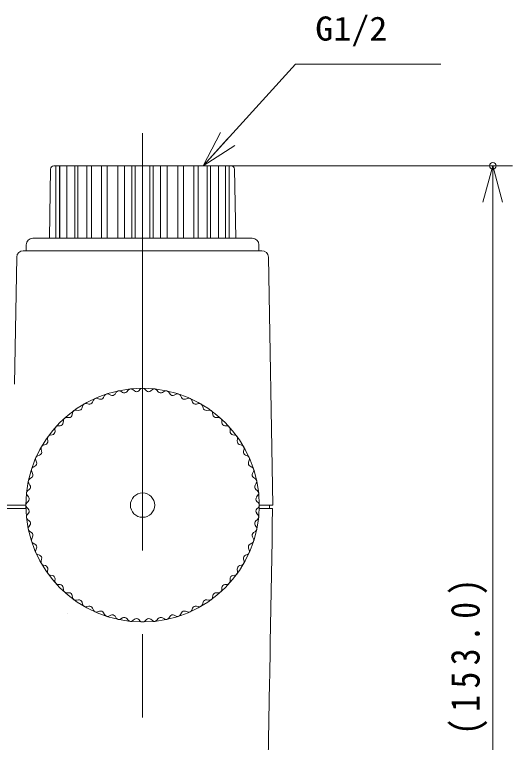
# Model space of a CAD drawing. Units: millimetres on the paper. Extents: x -210 to 210, y -148 to 148.
# Drawn here: x 44.6 to 82.5, y -42.3 to 13 of the extents above; entities that cross this region are included whole.
import ezdxf
from ezdxf.enums import TextEntityAlignment as Align

# ---------------------------------------------------------------- set-up
doc = ezdxf.new("R2010")
doc.units = ezdxf.units.MM
doc.header["$PDMODE"] = 32
doc.header["$PDSIZE"] = 0.5
doc.linetypes.add('USER1', pattern=[50.8, 31.75, -6.35, 6.35, -6.35])
for name, color, linetype, lineweight in [('0-0_0', 7, 'Continuous', 18), ('0-1_DEFPOINTS', 7, 'Continuous', 18), ('0-3_SS', 7, 'Continuous', 18)]:
    doc.layers.add(name, color=color, linetype=linetype, lineweight=lineweight)
doc.styles.add('ＭＳ ゴシック', font='')
doc.styles.get('ＭＳ ゴシック').set_extended_font_data('MS Gothic')

# ---------------------------------------------------------------- blocks, each defined once
blk = doc.blocks.new('_OPEN30')
at = {"layer": '0-0_0'}
blk.add_line((0, 0), (-1, 0), dxfattribs=at)
blk.add_lwpolyline([(-1, 0.2679), (0, 0), (-1, -0.2679)], dxfattribs=at)
blk = doc.blocks.new('D8')
at = {"layer": '0-0_0'}
for p, q in [((-5.468, -38.078), (-5.468, -92.25)), ((54.356, -82.397), (54.356, -92.25)), ((-5.468, -90.75), (-11.818, -90.75)), ((54.356, -90.75), (-5.468, -90.75))]:
    blk.add_line(p, q, dxfattribs=at)
at = {"layer": '0-1_DEFPOINTS'}
for p in [(-5.468, -36.578), (54.356, -80.897), (-5.468, -90.75)]:
    blk.add_point(p, dxfattribs=at)
at = {"layer": '0-0_0', "xscale": 2.77, "yscale": 2.77}
blk.add_blockref('_OPEN30', (-5.468, -90.75), dxfattribs=at)
at = {"layer": '0-0_0', "style": 'ＭＳ ゴシック'}
blk.add_text('119.5', height=1.833, dxfattribs=at).set_placement((18.615, -90.25), align=Align.BOTTOM_LEFT)

msp = doc.modelspace()

# ---------------------------------------------------------------- linework, layer by layer
at = {"layer": '0-3_SS', "linetype": 'USER1'}
msp.add_line((54.356, 4.022), (54.356, -77.228), dxfattribs=at)
at = {"layer": '0-3_SS'}
for p, q in [((47.362, 1.277), (47.271, -3.978)), ((48.356, 1.522), (48.36, 1.522)), ((60.357, 1.522), (60.352, 1.522)), ((61.1, 1.522), (82.5, 1.522)), ((61.35, 1.277), (61.442, -3.978)), ((81, 1.522), (80.258, -1.248)), ((81, 1.522), (81, -74.728)), ((81, 1.522), (81.742, -1.248)), ((54.356, -3.978), (46.006, -3.978)), ((54.356, -3.978), (62.706, -3.978)), ((63.427, -4.928), (45.285, -4.928)), ((44.785, -5.419), (44.617, -15.078)), ((64.256, -24.276), (63.927, -5.419)), ((53.61, -15.494), (53.735, -15.594)), ((54.066, -15.576), (54.181, -15.464)), ((54.532, -15.464), (54.646, -15.576)), ((54.977, -15.594), (55.103, -15.494)), ((51.392, -16.092), (51.466, -15.949)), ((51.8, -15.841), (51.944, -15.913)), ((52.264, -15.827), (52.353, -15.693)), ((52.696, -15.62), (52.831, -15.706)), ((53.159, -15.654), (53.261, -15.53)), ((55.452, -15.53), (55.554, -15.654)), ((55.882, -15.706), (56.017, -15.62)), ((56.36, -15.693), (56.448, -15.827)), ((56.769, -15.913), (56.912, -15.841)), ((57.246, -15.949), (57.32, -16.092)), ((50.102, -16.556), (50.258, -16.597)), ((50.553, -16.446), (50.612, -16.297)), ((50.932, -16.154), (51.083, -16.211)), ((57.63, -16.211), (57.78, -16.154)), ((58.101, -16.297), (58.159, -16.446)), ((58.455, -16.597), (58.61, -16.556)), ((49.319, -17.043), (49.477, -17.067)), ((49.756, -16.887), (49.798, -16.732)), ((58.914, -16.732), (58.957, -16.887)), ((59.235, -17.067), (59.394, -17.043)), ((48.59, -17.61), (48.751, -17.617)), ((49.008, -17.408), (49.035, -17.25)), ((59.678, -17.25), (59.704, -17.408)), ((59.962, -17.617), (60.122, -17.61)), ((47.925, -18.249), (48.085, -18.239)), ((48.32, -18.005), (48.329, -17.844)), ((60.383, -17.844), (60.393, -18.005)), ((60.627, -18.239), (60.787, -18.249)), ((47.697, -18.67), (47.69, -18.51)), ((61.022, -18.51), (61.015, -18.67)), ((47.148, -19.397), (47.124, -19.238)), ((47.33, -18.954), (47.489, -18.928)), ((61.224, -18.928), (61.382, -18.954)), ((61.588, -19.238), (61.565, -19.397)), ((46.813, -19.718), (46.967, -19.675)), ((61.745, -19.675), (61.9, -19.718)), ((46.377, -20.531), (46.527, -20.473)), ((46.678, -20.177), (46.637, -20.022)), ((62.075, -20.022), (62.035, -20.177)), ((62.186, -20.473), (62.335, -20.531)), ((46.291, -21.002), (46.235, -20.852)), ((62.478, -20.852), (62.421, -21.002)), ((46.03, -21.386), (46.172, -21.312)), ((62.54, -21.312), (62.683, -21.386)), ((45.993, -21.863), (45.921, -21.719)), ((62.791, -21.719), (62.719, -21.863)), ((45.787, -22.75), (45.7, -22.615)), ((45.773, -22.272), (45.907, -22.184)), ((62.805, -22.184), (62.939, -22.272)), ((63.012, -22.615), (62.926, -22.75)), ((45.611, -23.18), (45.735, -23.078)), ((62.978, -23.078), (63.102, -23.18)), ((45.674, -23.654), (45.574, -23.529)), ((63.138, -23.529), (63.038, -23.654)), ((45.481, -24.276), (43.211, -24.276)), ((45.544, -24.1), (45.657, -23.986)), ((63.056, -23.986), (63.168, -24.1)), ((64.006, -24.276), (63.231, -24.276)), ((64.006, -24.276), (64.256, -24.276)), ((64.006, -24.276), (64.006, -24.526)), ((64.006, -24.276), (64.256, -24.276)), ((45.485, -24.526), (43.21, -24.526)), ((45.657, -24.565), (45.544, -24.451)), ((45.574, -25.022), (45.674, -24.897)), ((63.038, -24.897), (63.138, -25.022)), ((63.168, -24.451), (63.056, -24.565)), ((64.006, -24.526), (63.228, -24.526)), ((45.735, -25.473), (45.611, -25.371)), ((63.102, -25.371), (62.978, -25.473)), ((45.7, -25.936), (45.787, -25.801)), ((62.926, -25.801), (63.012, -25.936)), ((45.907, -26.368), (45.773, -26.279)), ((62.939, -26.279), (62.805, -26.368)), ((45.921, -26.832), (45.993, -26.688)), ((62.719, -26.688), (62.791, -26.832)), ((46.172, -27.239), (46.03, -27.166)), ((46.235, -27.699), (46.291, -27.549)), ((62.421, -27.549), (62.478, -27.699)), ((62.683, -27.166), (62.54, -27.239)), ((46.527, -28.079), (46.377, -28.02)), ((62.335, -28.02), (62.186, -28.079)), ((46.637, -28.53), (46.678, -28.374)), ((62.035, -28.374), (62.075, -28.53)), ((46.967, -28.876), (46.813, -28.834)), ((47.124, -29.313), (47.148, -29.155)), ((61.565, -29.155), (61.588, -29.313)), ((61.9, -28.834), (61.745, -28.876)), ((47.489, -29.623), (47.33, -29.597)), ((47.69, -30.042), (47.697, -29.881)), ((61.015, -29.881), (61.022, -30.042)), ((61.382, -29.597), (61.224, -29.623)), ((48.085, -30.312), (47.925, -30.302)), ((60.787, -30.302), (60.627, -30.312)), ((48.329, -30.707), (48.32, -30.547)), ((48.751, -30.934), (48.59, -30.942)), ((60.122, -30.942), (59.962, -30.934)), ((60.393, -30.547), (60.383, -30.707)), ((49.035, -31.302), (49.008, -31.143)), ((49.477, -31.484), (49.319, -31.508)), ((59.394, -31.508), (59.235, -31.484)), ((59.704, -31.143), (59.678, -31.302)), ((49.798, -31.819), (49.756, -31.665)), ((50.258, -31.954), (50.102, -31.995)), ((58.61, -31.995), (58.455, -31.954)), ((58.957, -31.665), (58.914, -31.819)), ((48.638, -32.478), (48.656, -32.478)), ((50.612, -32.254), (50.553, -32.105)), ((51.083, -32.341), (50.932, -32.397)), ((51.466, -32.602), (51.392, -32.46)), ((51.944, -32.639), (51.8, -32.711)), ((56.912, -32.711), (56.769, -32.639)), ((57.32, -32.46), (57.246, -32.602)), ((57.78, -32.397), (57.63, -32.341)), ((58.159, -32.105), (58.101, -32.254)), ((52.353, -32.859), (52.264, -32.725)), ((52.831, -32.845), (52.696, -32.932)), ((53.261, -33.021), (53.159, -32.897)), ((53.735, -32.958), (53.61, -33.058)), ((54.181, -33.088), (54.066, -32.975)), ((54.646, -32.975), (54.532, -33.088)), ((55.103, -33.058), (54.977, -32.958)), ((55.554, -32.897), (55.452, -33.021)), ((56.017, -32.932), (55.882, -32.845)), ((56.448, -32.725), (56.36, -32.859)), ((64.074, -34.728), (64.065, -35.228)), ((64.065, -35.228), (64.03, -37.228)), ((64.03, -37.228), (64.021, -37.728)), ((64.021, -37.728), (63.873, -46.228))]:
    msp.add_line(p, q, dxfattribs=at)
at = {"layer": '0-3_SS', "color": 3}
for p, q in [((54.356, 1.522), (47.612, 1.522)), ((47.768, -3.978), (47.768, 1.522)), ((48.038, -3.978), (48.038, 1.522)), ((48.056, -3.978), (48.056, 1.522)), ((48.588, -3.978), (48.588, 1.522)), ((49.194, -3.978), (49.194, 1.522)), ((49.433, -3.978), (49.433, 1.522)), ((50.119, -3.978), (50.119, 1.522)), ((50.462, -3.978), (50.462, 1.522)), ((51.23, -3.978), (51.23, 1.522)), ((51.662, -3.978), (51.662, 1.522)), ((52.477, -3.978), (52.477, 1.522)), ((52.979, -3.978), (52.979, 1.522)), ((53.553, -3.978), (53.553, 1.522)), ((53.806, -3.978), (53.806, 1.522)), ((54.356, 1.522), (61.1, 1.522)), ((54.906, -3.978), (54.906, 1.522)), ((55.16, -3.978), (55.16, 1.522)), ((55.734, -3.978), (55.734, 1.522)), ((56.236, -3.978), (56.236, 1.522)), ((57.051, -3.978), (57.051, 1.522)), ((57.483, -3.978), (57.483, 1.522)), ((58.25, -3.978), (58.25, 1.522)), ((58.593, -3.978), (58.593, 1.522)), ((59.28, -3.978), (59.28, 1.522)), ((59.519, -3.978), (59.519, 1.522)), ((60.125, -3.978), (60.125, 1.522)), ((60.657, -3.978), (60.657, 1.522)), ((60.675, -3.978), (60.675, 1.522)), ((60.945, -3.978), (60.945, 1.522)), ((45.506, -4.478), (45.506, -4.928)), ((63.206, -4.478), (63.206, -4.928))]:
    msp.add_line(p, q, dxfattribs=at)
at = {"layer": '0-3_SS', "color": 4, "lineweight": 9}
for q in [(59.103, 1.522), (81, -74.728)]:
    msp.add_line((81, 1.522), q, dxfattribs=at)
at = {"layer": '0-3_SS', "color": 2}
msp.add_line((63.24, -24.276), (64.039, -24.276), dxfattribs=at)
at = {"layer": '0-3_SS'}
for points in [[(58.96, 1.522), (66, 9.25), (77.039, 9.25)], [(64.006, -24.526), (64.252, -24.526), (64.23, -25.776)], [(64.23, -25.776), (64.209, -26.976), (64.074, -34.728)]]:
    msp.add_lwpolyline(points, dxfattribs=at)
at = {"layer": '0-3_SS', "color": 2}
msp.add_circle((54.356, -24.276), 8.884, dxfattribs=at)
at = {"layer": '0-3_SS', "color": 3}
msp.add_circle((54.356, -24.276), 0.925, dxfattribs=at)
at = {"layer": '0-3_SS'}
for centre, radius, start, end in [((47.612, 1.272), 0.25, 90, 179), ((61.1, 1.272), 0.25, 1, 90), ((45.285, -5.428), 0.5, 90, 179), ((63.427, -5.428), 0.5, 1, 90), ((53.454, -15.689), 0.25, 96, 140.5811), ((53.454, -15.689), 0.25, 51.4189, 96), ((54.356, -15.642), 0.25, 90, 134.5811), ((54.356, -15.642), 0.25, 45.4189, 90), ((55.259, -15.689), 0.25, 84, 128.5811), ((55.259, -15.689), 0.25, 39.4189, 84), ((51.688, -16.064), 0.25, 108, 152.5811), ((51.688, -16.064), 0.25, 63.4189, 108), ((52.055, -15.689), 0.25, 243.4189, 285), ((52.055, -15.689), 0.25, 285, 326.5811), ((52.561, -15.83), 0.25, 102, 146.5811), ((52.561, -15.83), 0.25, 57.4189, 102), ((52.966, -15.495), 0.25, 237.4189, 279), ((52.966, -15.495), 0.25, 279, 320.5811), ((53.891, -15.398), 0.25, 231.4189, 273), ((53.891, -15.398), 0.25, 273, 314.5811), ((54.822, -15.398), 0.25, 225.4189, 267), ((54.822, -15.398), 0.25, 267, 308.5811), ((55.747, -15.495), 0.25, 219.4189, 261), ((55.747, -15.495), 0.25, 261, 302.5811), ((56.151, -15.83), 0.25, 78, 122.5811), ((56.151, -15.83), 0.25, 33.4189, 78), ((56.657, -15.689), 0.25, 213.4189, 255), ((56.657, -15.689), 0.25, 255, 296.5811), ((57.024, -16.064), 0.25, 72, 116.5811), ((57.024, -16.064), 0.25, 27.4189, 72), ((50.039, -16.798), 0.25, 120, 164.5811), ((50.039, -16.798), 0.25, 75.4189, 120), ((50.32, -16.355), 0.25, 255.4189, 297), ((50.32, -16.355), 0.25, 297, 338.5811), ((50.845, -16.388), 0.25, 114, 158.5811), ((50.845, -16.388), 0.25, 69.4189, 114), ((51.171, -15.976), 0.25, 249.4189, 291), ((51.171, -15.976), 0.25, 291, 332.5811), ((57.542, -15.976), 0.25, 207.4189, 249), ((57.542, -15.976), 0.25, 249, 290.5811), ((57.868, -16.388), 0.25, 66, 110.5811), ((57.868, -16.388), 0.25, 21.4189, 66), ((58.392, -16.355), 0.25, 201.4189, 243), ((58.392, -16.355), 0.25, 243, 284.5811), ((58.673, -16.798), 0.25, 60, 104.5811), ((58.673, -16.798), 0.25, 15.4189, 60), ((49.281, -17.291), 0.25, 126, 170.5811), ((49.281, -17.291), 0.25, 81.4189, 126), ((49.515, -16.82), 0.25, 261.4189, 303), ((49.515, -16.82), 0.25, 303, 344.5811), ((59.198, -16.82), 0.25, 195.4189, 237), ((59.198, -16.82), 0.25, 237, 278.5811), ((59.431, -17.291), 0.25, 54, 98.5811), ((59.431, -17.291), 0.25, 9.4189, 54), ((48.579, -17.859), 0.25, 132, 176.5811), ((48.579, -17.859), 0.25, 87.4189, 132), ((48.762, -17.367), 0.25, 267.4189, 309), ((48.762, -17.367), 0.25, 309, 350.5811), ((59.951, -17.367), 0.25, 189.4189, 231), ((59.951, -17.367), 0.25, 231, 272.5811), ((60.133, -17.859), 0.25, 48, 92.5811), ((60.133, -17.859), 0.25, 3.4189, 48), ((47.94, -18.498), 0.25, 93.4189, 138), ((48.07, -17.99), 0.25, 273.4189, 315), ((48.07, -17.99), 0.25, 315, 356.5811), ((60.642, -17.99), 0.25, 183.4189, 225), ((60.642, -17.99), 0.25, 225, 266.5811), ((60.773, -18.498), 0.25, 42, 86.5811), ((47.448, -18.681), 0.25, 321, 2.5811), ((47.94, -18.498), 0.25, 138, 182.5811), ((60.773, -18.498), 0.25, 357.4189, 42), ((61.265, -18.681), 0.25, 177.4189, 219), ((47.371, -19.201), 0.25, 144, 188.5811), ((47.371, -19.201), 0.25, 99.4189, 144), ((47.448, -18.681), 0.25, 279.4189, 321), ((61.265, -18.681), 0.25, 219, 260.5811), ((61.341, -19.201), 0.25, 36, 80.5811), ((61.341, -19.201), 0.25, 351.4189, 36), ((46.879, -19.959), 0.25, 150, 194.5811), ((46.879, -19.959), 0.25, 105.4189, 150), ((46.901, -19.434), 0.25, 285.4189, 327), ((46.901, -19.434), 0.25, 327, 8.5811), ((61.812, -19.434), 0.25, 171.4189, 213), ((61.812, -19.434), 0.25, 213, 254.5811), ((61.833, -19.959), 0.25, 30, 74.5811), ((61.833, -19.959), 0.25, 345.4189, 30), ((46.436, -20.24), 0.25, 291.4189, 333), ((46.436, -20.24), 0.25, 333, 14.5811), ((62.277, -20.24), 0.25, 165.4189, 207), ((62.277, -20.24), 0.25, 207, 248.5811), ((46.469, -20.764), 0.25, 156, 200.5811), ((46.469, -20.764), 0.25, 111.4189, 156), ((46.057, -21.09), 0.25, 339, 20.5811), ((62.244, -20.764), 0.25, 24, 68.5811), ((62.655, -21.09), 0.25, 159.4189, 201), ((62.244, -20.764), 0.25, 339.4189, 24), ((46.145, -21.608), 0.25, 162, 206.5811), ((46.145, -21.608), 0.25, 117.4189, 162), ((46.057, -21.09), 0.25, 297.4189, 339), ((62.655, -21.09), 0.25, 201, 242.5811), ((62.568, -21.608), 0.25, 18, 62.5811), ((62.568, -21.608), 0.25, 333.4189, 18), ((45.77, -21.975), 0.25, 303.4189, 345), ((45.77, -21.975), 0.25, 345, 26.5811), ((62.943, -21.975), 0.25, 153.4189, 195), ((62.943, -21.975), 0.25, 195, 236.5811), ((45.911, -22.481), 0.25, 168, 212.5811), ((45.911, -22.481), 0.25, 123.4189, 168), ((62.802, -22.481), 0.25, 12, 56.5811), ((62.802, -22.481), 0.25, 327.4189, 12), ((45.77, -23.373), 0.25, 129.4189, 174), ((45.576, -22.885), 0.25, 309.4189, 351), ((45.576, -22.885), 0.25, 351, 32.5811), ((63.136, -22.885), 0.25, 147.4189, 189), ((63.136, -22.885), 0.25, 189, 230.5811), ((62.943, -23.373), 0.25, 6, 50.5811), ((45.77, -23.373), 0.25, 174, 218.5811), ((45.479, -23.81), 0.25, 357, 38.5811), ((63.234, -23.81), 0.25, 141.4189, 183), ((62.943, -23.373), 0.25, 321.4189, 6), ((45.722, -24.276), 0.25, 135.4189, 180), ((45.722, -24.276), 0.25, 180, 224.5811), ((45.479, -23.81), 0.25, 315.4189, 357), ((63.234, -23.81), 0.25, 183, 224.5811), ((62.99, -24.276), 0.25, 0, 44.5811), ((62.99, -24.276), 0.25, 315.4189, 0), ((45.479, -24.741), 0.25, 3, 44.5811), ((45.479, -24.741), 0.25, 321.4189, 3), ((63.234, -24.741), 0.25, 135.4189, 177), ((63.234, -24.741), 0.25, 177, 218.5811), ((45.77, -25.178), 0.25, 141.4189, 186), ((45.77, -25.178), 0.25, 186, 230.5811), ((62.943, -25.178), 0.25, 309.4189, 354), ((62.943, -25.178), 0.25, 354, 38.5811), ((45.911, -26.071), 0.25, 147.4189, 192), ((45.576, -25.666), 0.25, 9, 50.5811), ((45.576, -25.666), 0.25, 327.4189, 9), ((63.136, -25.666), 0.25, 171, 212.5811), ((63.136, -25.666), 0.25, 129.4189, 171), ((62.802, -26.071), 0.25, 348, 32.5811), ((45.911, -26.071), 0.25, 192, 236.5811), ((45.77, -26.576), 0.25, 15, 56.5811), ((45.77, -26.576), 0.25, 333.4189, 15), ((62.943, -26.576), 0.25, 165, 206.5811), ((62.943, -26.576), 0.25, 123.4189, 165), ((62.802, -26.071), 0.25, 303.4189, 348), ((46.145, -26.944), 0.25, 153.4189, 198), ((46.145, -26.944), 0.25, 198, 242.5811), ((62.568, -26.944), 0.25, 297.4189, 342), ((62.568, -26.944), 0.25, 342, 26.5811), ((46.057, -27.461), 0.25, 21, 62.5811), ((46.057, -27.461), 0.25, 339.4189, 21), ((62.655, -27.461), 0.25, 159, 200.5811), ((62.655, -27.461), 0.25, 117.4189, 159), ((46.469, -27.787), 0.25, 159.4189, 204), ((46.469, -27.787), 0.25, 204, 248.5811), ((46.436, -28.311), 0.25, 27, 68.5811), ((46.436, -28.311), 0.25, 345.4189, 27), ((62.277, -28.311), 0.25, 153, 194.5811), ((62.277, -28.311), 0.25, 111.4189, 153), ((62.244, -27.787), 0.25, 291.4189, 336), ((62.244, -27.787), 0.25, 336, 20.5811), ((46.879, -28.593), 0.25, 165.4189, 210), ((46.879, -28.593), 0.25, 210, 254.5811), ((61.833, -28.593), 0.25, 285.4189, 330), ((61.833, -28.593), 0.25, 330, 14.5811), ((46.901, -29.117), 0.25, 33, 74.5811), ((46.901, -29.117), 0.25, 351.4189, 33), ((47.371, -29.351), 0.25, 171.4189, 216), ((61.341, -29.351), 0.25, 324, 8.5811), ((61.812, -29.117), 0.25, 147, 188.5811), ((61.812, -29.117), 0.25, 105.4189, 147), ((47.371, -29.351), 0.25, 216, 260.5811), ((47.448, -29.87), 0.25, 39, 80.5811), ((47.448, -29.87), 0.25, 357.4189, 39), ((61.265, -29.87), 0.25, 141, 182.5811), ((61.265, -29.87), 0.25, 99.4189, 141), ((61.341, -29.351), 0.25, 279.4189, 324), ((47.94, -30.053), 0.25, 177.4189, 222), ((47.94, -30.053), 0.25, 222, 266.5811), ((48.07, -30.562), 0.25, 45, 86.5811), ((48.07, -30.562), 0.25, 3.4189, 45), ((60.642, -30.562), 0.25, 135, 176.5811), ((60.642, -30.562), 0.25, 93.4189, 135), ((60.773, -30.053), 0.25, 273.4189, 318), ((60.773, -30.053), 0.25, 318, 2.5811), ((48.579, -30.692), 0.25, 183.4189, 228), ((48.579, -30.692), 0.25, 228, 272.5811), ((48.762, -31.184), 0.25, 51, 92.5811), ((48.762, -31.184), 0.25, 9.4189, 51), ((59.951, -31.184), 0.25, 129, 170.5811), ((59.951, -31.184), 0.25, 87.4189, 129), ((60.133, -30.692), 0.25, 267.4189, 312), ((60.133, -30.692), 0.25, 312, 356.5811), ((49.281, -31.261), 0.25, 189.4189, 234), ((49.281, -31.261), 0.25, 234, 278.5811), ((49.515, -31.731), 0.25, 57, 98.5811), ((49.515, -31.731), 0.25, 15.4189, 57), ((59.198, -31.731), 0.25, 123, 164.5811), ((59.198, -31.731), 0.25, 81.4189, 123), ((59.431, -31.261), 0.25, 261.4189, 306), ((59.431, -31.261), 0.25, 306, 350.5811), ((50.039, -31.753), 0.25, 195.4189, 240), ((50.039, -31.753), 0.25, 240, 284.5811), ((50.32, -32.196), 0.25, 63, 104.5811), ((50.32, -32.196), 0.25, 21.4189, 63), ((58.392, -32.196), 0.25, 117, 158.5811), ((58.392, -32.196), 0.25, 75.4189, 117), ((58.673, -31.753), 0.25, 255.4189, 300), ((58.673, -31.753), 0.25, 300, 344.5811), ((50.845, -32.163), 0.25, 201.4189, 246), ((50.845, -32.163), 0.25, 246, 290.5811), ((51.171, -32.575), 0.25, 69, 110.5811), ((51.171, -32.575), 0.25, 27.4189, 69), ((51.688, -32.487), 0.25, 207.4189, 252), ((52.055, -32.862), 0.25, 75, 116.5811), ((52.055, -32.862), 0.25, 33.4189, 75), ((56.657, -32.862), 0.25, 105, 146.5811), ((56.657, -32.862), 0.25, 63.4189, 105), ((57.024, -32.487), 0.25, 288, 332.5811), ((57.542, -32.575), 0.25, 111, 152.5811), ((57.542, -32.575), 0.25, 69.4189, 111), ((57.868, -32.163), 0.25, 249.4189, 294), ((57.868, -32.163), 0.25, 294, 338.5811), ((51.688, -32.487), 0.25, 252, 296.5811), ((52.561, -32.721), 0.25, 213.4189, 258), ((52.561, -32.721), 0.25, 258, 302.5811), ((52.966, -33.056), 0.25, 81, 122.5811), ((52.966, -33.056), 0.25, 39.4189, 81), ((53.454, -32.862), 0.25, 219.4189, 264), ((53.454, -32.862), 0.25, 264, 308.5811), ((53.891, -33.153), 0.25, 87, 128.5811), ((53.891, -33.153), 0.25, 45.4189, 87), ((54.356, -32.91), 0.25, 225.4189, 270), ((54.356, -32.91), 0.25, 270, 314.5811), ((54.822, -33.153), 0.25, 93, 134.5811), ((54.822, -33.153), 0.25, 51.4189, 93), ((55.259, -32.862), 0.25, 231.4189, 276), ((55.259, -32.862), 0.25, 276, 320.5811), ((55.747, -33.056), 0.25, 99, 140.5811), ((55.747, -33.056), 0.25, 57.4189, 99), ((56.151, -32.721), 0.25, 237.4189, 282), ((56.151, -32.721), 0.25, 282, 326.5811), ((57.024, -32.487), 0.25, 243.4189, 288)]:
    msp.add_arc(centre, radius, start, end, dxfattribs=at)
at = {"layer": '0-3_SS', "color": 3}
for centre, start, end in [((46.006, -4.478), 90, 180), ((62.706, -4.478), 0, 90)]:
    msp.add_arc(centre, 0.5, start, end, dxfattribs=at)
at = {"layer": '0-3_SS', "color": 4}
msp.add_point((81, 1.522), dxfattribs=at)

# ---------------------------------------------------------------- block references
at = {"layer": '0-3_SS', "xscale": 2.77, "yscale": 2.77, "rotation": 227.66505}
msp.add_blockref('_OPEN30', (58.96, 1.522), dxfattribs=at)
at = {"layer": '0-3_SS'}
msp.add_blockref('D8', (0, 0), dxfattribs=at)

# ---------------------------------------------------------------- texts
at = {"layer": '0-3_SS', "style": 'ＭＳ ゴシック', "width": 1.1}
msp.add_text('G1/2', height=1.833, dxfattribs=at).set_placement((67.494, 10.5), align=Align.BOTTOM_LEFT)
at = {"layer": '0-3_SS', "insert": (80.589, -41.748), "char_height": 2.199, "attachment_point": 7, "rotation": 90, "style": 'ＭＳ ゴシック'}
msp.add_mtext('\\T1.39;\\W0.85;(153.0)', dxfattribs=at)

doc.saveas('drawing.dxf')
